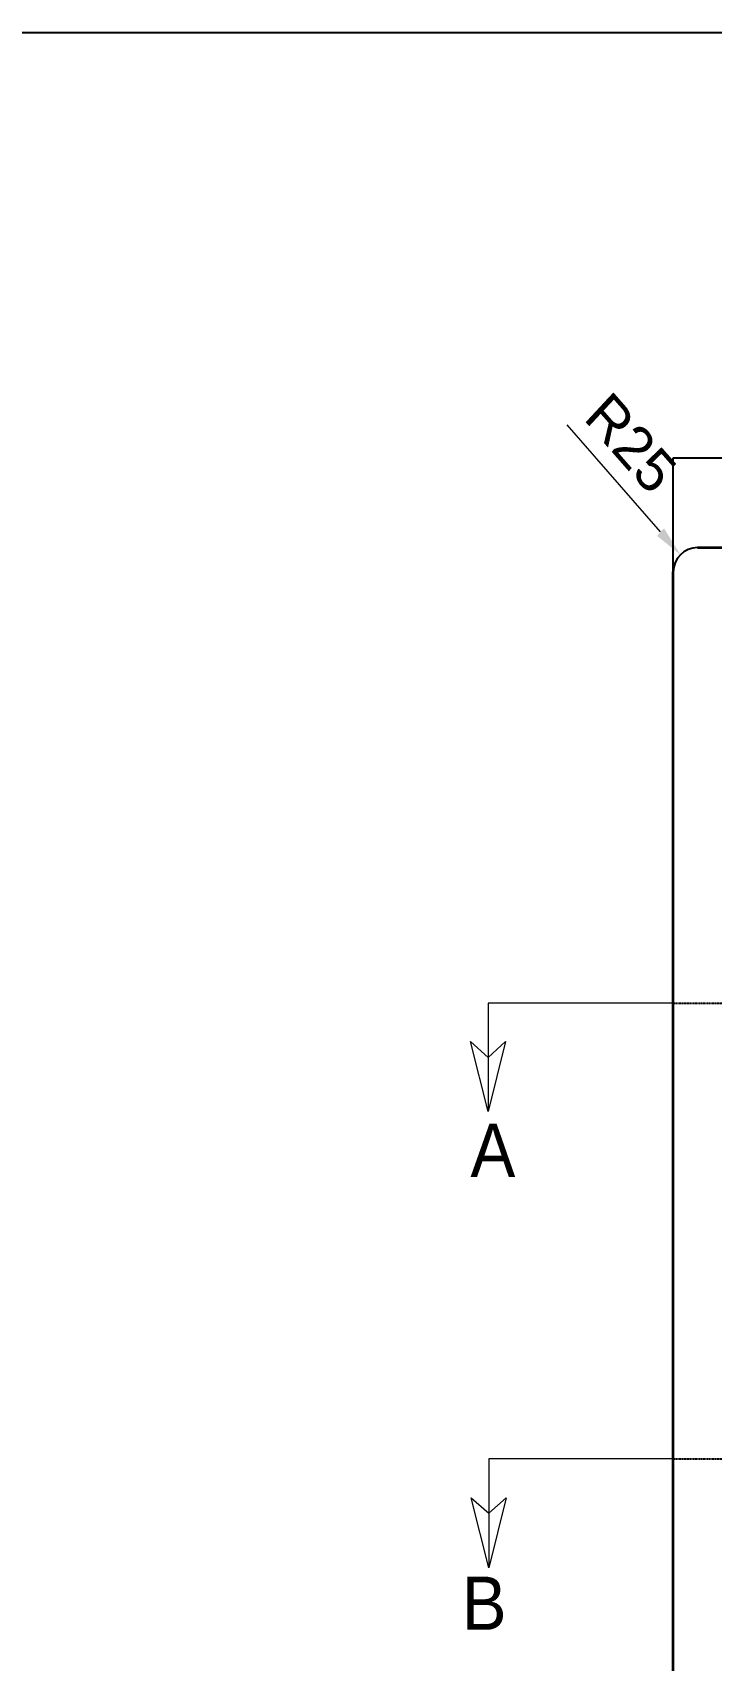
# Model space of a CAD drawing. Header units: inches. Extents: x 12838 to 25100, y 14333 to 18831.
# Drawn here: x 15070 to 15853, y 16434 to 18310 of the extents above; entities that cross this region are included whole.
import ezdxf

# ---------------------------------------------------------------- set-up
doc = ezdxf.new("R2010")
doc.units = ezdxf.units.IN
doc.header["$MEASUREMENT"] = 0
doc.linetypes.add('ACAD_ISO02W100', pattern=[15, 12, -3])
doc.linetypes.add('HIDDEN2', pattern=[0.1875, 0.125, -0.0625])
for name, color, linetype in [('1', 50, 'Continuous'), ('PDF2_Geometry', 7, 'Continuous'), ('PDF2_Solid Fills', 7, 'Continuous'), ('PDF2_Text', 7, 'Continuous')]:
    doc.layers.add(name, color=color, linetype=linetype)
doc.styles.add('PDF Arial', font='arial.ttf')
doc.styles.get("Standard").update_dxf_attribs({"font": 'arial.ttf'})
doc.dimstyles.get("Standard").update_dxf_attribs({"dimtxt": 0.18, "dimasz": 0.18, "dimexe": 0.18, "dimexo": 0.0625, "dimgap": 0.09, "dimtad": 0, "dimtih": 1, "dimtoh": 1, "dimdec": 4, "dimzin": 0, "dimdsep": 46, "dimtxsty": 'Standard', "dimcen": 0.09, "dimadec": 0, "dimazin": 0, "dimtfac": 1, "dimtdec": 4, "dimtofl": 0, "dimtmove": 0, "dimatfit": 3, "dimfxl": 1, "dimtolj": 1, "dimtzin": 0, "dimarcsym": 0})

# ---------------------------------------------------------------- blocks, each defined once
blk = doc.blocks.new('*D46')
at = {"layer": '1', "color": 0, "lineweight": -2, "transparency": 16777216}
for p, q in [((15808.6, 17688.5), (15808.6, 17820)), ((15808.7, 17819.9), (16269.2, 17819.9)), ((16730.2, 17819.9), (16269.8, 17819.9)), ((16730.4, 17716.6), (16730.4, 17820))]:
    blk.add_line(p, q, dxfattribs=at)
at = {"layer": '1', "color": 0, "transparency": 16777216}
for points in [[(15808.7, 17819.9), (15808.7, 17819.8), (15808.6, 17819.9)], [(16730.2, 17819.9), (16730.2, 17819.8), (16730.4, 17819.9)]]:
    blk.add_solid(points, dxfattribs=at)
at = {"layer": 'Defpoints', "color": 0, "transparency": 16777216}
for p in [(16730.4, 17819.9), (16730.4, 17716.6), (15808.6, 17688.4)]:
    blk.add_point(p, dxfattribs=at)
at = {"layer": '1', "color": 0, "transparency": 16777216, "insert": (16269.5, 17819.9), "char_height": 0.18, "width": 46.176, "attachment_point": 5}
blk.add_mtext('\\A1;820', dxfattribs=at)

msp = doc.modelspace()

# ---------------------------------------------------------------- linework, layer by layer
at = {"linetype": 'ACAD_ISO02W100'}
msp.add_line((15808.55822, 17195.69256), (15808.55822, 17186.69256), dxfattribs=at)
at = {"linetype": 'HIDDEN2'}
for p, q in [((15808.55822, 17191.19256), (17084.30822, 17191.19256)), ((15808.55822, 16665.81756), (17084.30822, 16665.81756))]:
    msp.add_line(p, q, dxfattribs=at)
msp.add_lwpolyline([(12837.68468, 18310.24436), (20954.97252, 18310.24436), (20954.97252, 14778.63032), (12837.68468, 14778.63032)], close=True)
at = {"layer": '1', "lineweight": 35}
for p, q in [((15836.68322, 17716.56756), (17084.30822, 17716.56756)), ((15808.55822, 15640.94256), (15808.55822, 17688.44256))]:
    msp.add_line(p, q, dxfattribs=at)
at = {"layer": '1'}
msp.add_arc((15836.68322, 17688.44256), 28.125, 90, 180, dxfattribs=at)
at = {"layer": 'PDF2_Geometry', "lineweight": 18}
for p, q in [((15685.89406, 17858.026), (15793.65299, 17734.74689)), ((15808.55822, 17191.19256), (15595.21001, 17191.19256)), ((15595.21001, 17191.19256), (15595.21001, 17066.31242)), ((15595.21001, 17066.31242), (15574.96001, 17147.16431)), ((15574.96001, 17147.16431), (15595.21001, 17128.75249)), ((15595.21001, 17128.75249), (15615.46001, 17147.16431)), ((15615.46001, 17147.16431), (15595.21001, 17066.31242)), ((15808.55822, 16665.81756), (15595.93322, 16665.81756)), ((15595.93322, 16665.81756), (15595.93322, 16540.13691)), ((15595.93322, 16540.13691), (15575.68322, 16620.98879)), ((15575.68322, 16620.98879), (15595.93322, 16603.37749)), ((15595.93322, 16603.37749), (15616.18322, 16620.98879)), ((15616.18322, 16620.98879), (15595.93322, 16540.13691))]:
    msp.add_line(p, q, dxfattribs=at)
at = {"layer": 'PDF2_Solid Fills', "transparency": 33554559}
msp.add_solid([(15797.99227, 17738.74946), (15790.03692, 17729.94381), (15816.79584, 17708.32994)], dxfattribs=at)

# ---------------------------------------------------------------- texts
at = {"layer": 'PDF2_Text', "style": 'PDF Arial', "oblique": 354.19395254, "width": 1.008004}
msp.add_text('R25', height=46.654025, rotation=311.30001911, dxfattribs=at).set_placement((15704.15778, 17865.07804))
at = {"layer": 'PDF2_Text', "style": 'PDF Arial', "width": 0.903438}
for s, p in [('A', (15574.95639, 16991.06093)), ('B', (15564.91607, 16468.87198))]:
    msp.add_text(s, height=61.31356, dxfattribs=at).set_placement(p)

# ---------------------------------------------------------------- dimensions: what is measured, and where the dimension line sits
at = {"layer": '1', "color": 7}
dim = msp.add_linear_dim(base=(16730.38322, 17819.8521), p1=(15808.55822, 17688.44256), p2=(16730.38322, 17716.56756), text='820', dimstyle='Standard', dxfattribs=at)
dim.commit()
dim.dimension.update_dxf_attribs({"geometry": '*D46', "text_midpoint": (16269.47072, 17819.8521)})

doc.saveas('drawing.dxf')
